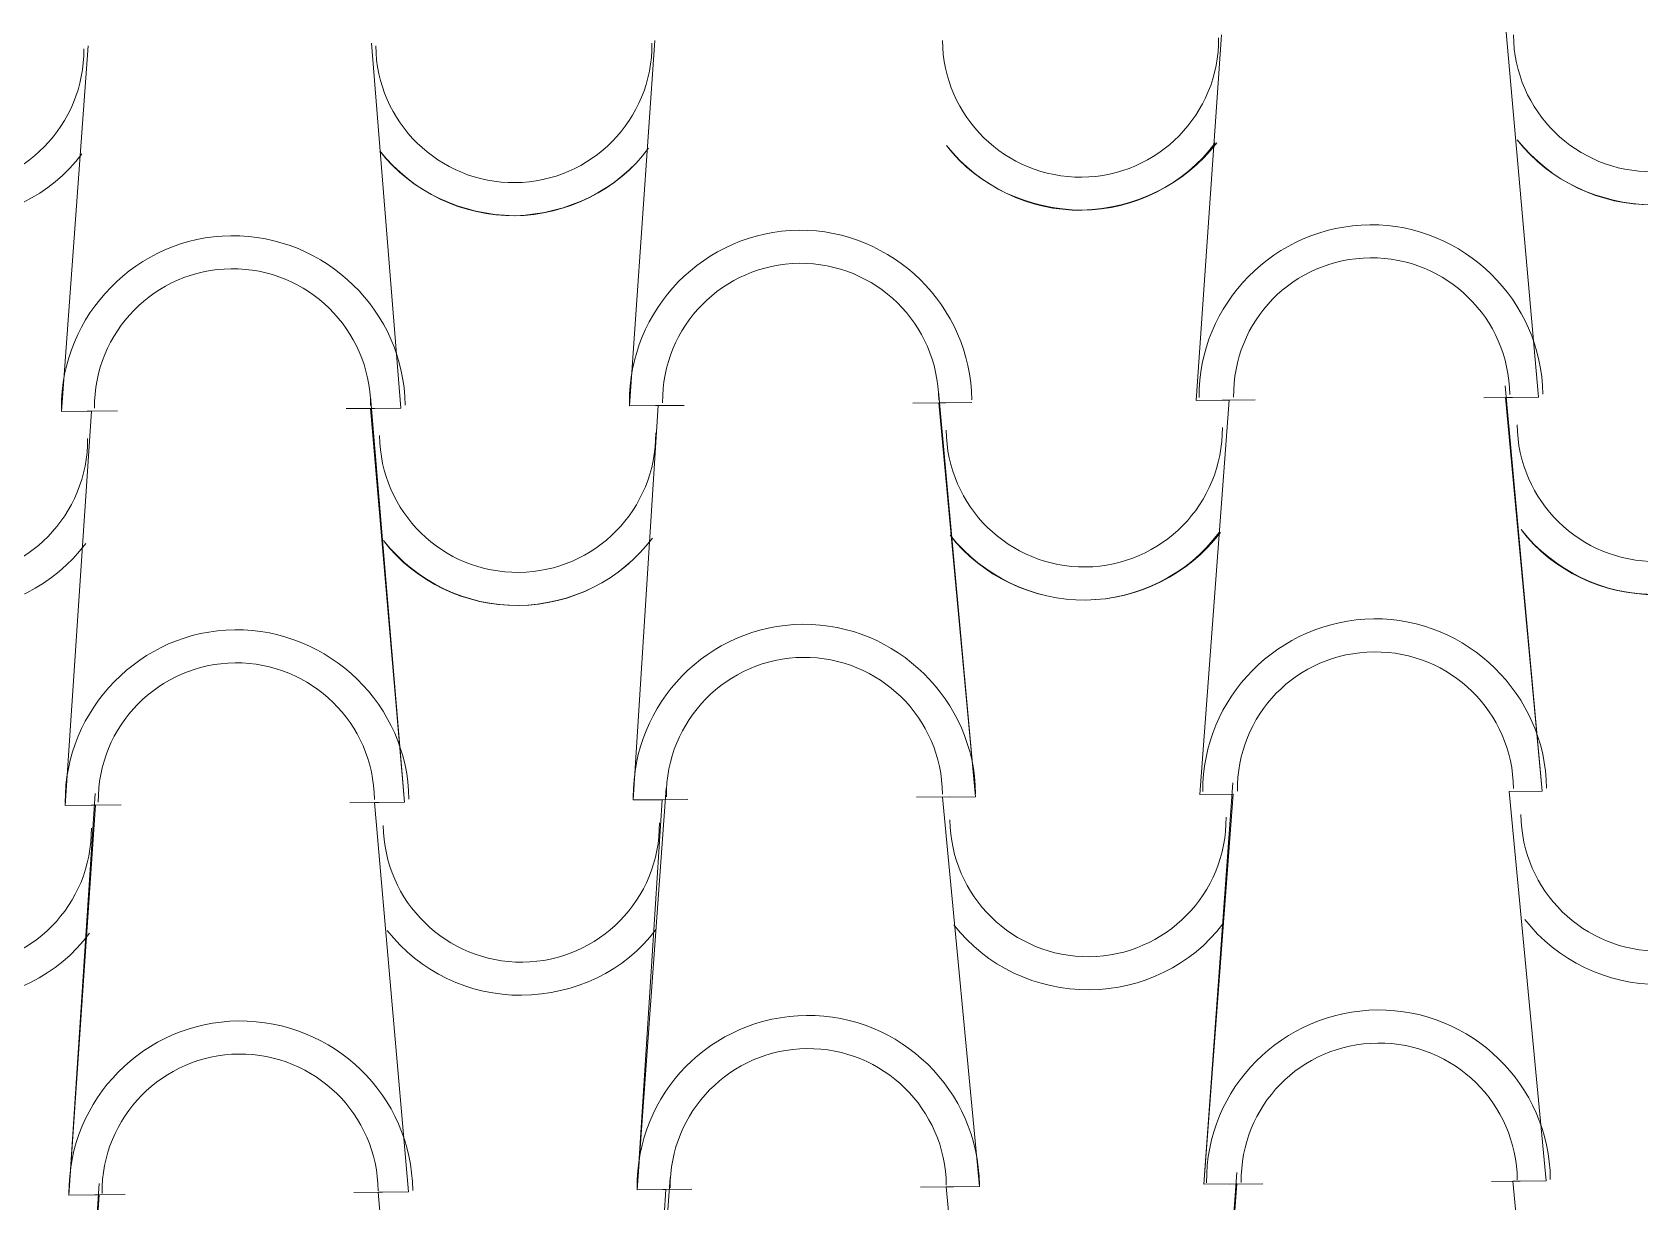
# Model space of a CAD drawing. Header units: millimetres. Extents: x 36985 to 49607, y -23856 to -17842.
# Drawn here: x 46199 to 47109, y -19201 to -18539 of the extents above; entities that cross this region are included whole.
import ezdxf

# ---------------------------------------------------------------- set-up
doc = ezdxf.new("R2010")
doc.units = ezdxf.units.MM
doc.layers.add('A-COB-___-___-EXI', color=250, linetype='Continuous', lineweight=25)

msp = doc.modelspace()

# ---------------------------------------------------------------- linework, layer by layer
at = {"layer": 'A-COB-___-___-EXI', "color": 18, "lineweight": 9}
for p, q in [((47037.31, -18745.45), (47021.02, -18745.61)), ((47033.23, -18745.49), (47051.97, -18745.31)), ((46230.18, -18753.21), (46247.28, -18753.05)), ((46393.07, -18751.65), (46376.78, -18751.8)), ((46872.79, -18747.03), (46891.52, -18746.85)), ((46877.05, -19190.91), (46895.79, -19190.73)), ((47041.57, -19189.33), (47025.28, -19189.49)), ((46397.34, -19195.52), (46381.05, -19195.68))]:
    msp.add_line(p, q, dxfattribs=at)
at = {"layer": 'A-COB-___-___-EXI', "color": 18, "lineweight": 9, "flags": 128}
for points in [[(46390.63, -18751.67), (46407.73, -18751.51), (46390.63, -18751.67), (46407.73, -18751.51), (46391.08, -18544.77), (46407.73, -18751.51), (46390.63, -18751.67), (46407.73, -18751.51), (46391.08, -18544.77), (46407.73, -18751.51), (46390.63, -18751.67), (46407.73, -18751.51), (46390.63, -18751.67), (46409.88, -18974.67), (46392.77, -18974.83), (46409.88, -18974.67), (46390.57, -18745.15), (46409.88, -18974.67), (46392.77, -18974.83), (46409.88, -18974.67), (46390.57, -18745.15)], [(46553.52, -18750.1), (46539.38, -18973.42), (46553.52, -18750.1), (46537.23, -18750.26), (46551.53, -18543.23), (46537.23, -18750.26), (46553.52, -18750.1), (46537.23, -18750.26), (46551.53, -18543.23), (46537.23, -18750.26), (46553.52, -18750.1), (46539.38, -18973.42), (46553.52, -18750.1), (46537.23, -18750.26), (46553.52, -18750.1), (46537.23, -18750.26), (46553.52, -18750.1), (46537.23, -18750.26)], [(46551.53, -18543.23), (46537.23, -18750.26), (46553.52, -18750.1), (46539.38, -18973.42), (46555.67, -18973.26), (46539.38, -18973.42), (46555.67, -18973.26), (46539.38, -18973.42), (46555.67, -18973.26), (46539.38, -18973.42), (46555.67, -18973.26), (46541.5, -19194.14), (46557.79, -19193.98), (46541.5, -19194.14), (46557.79, -19193.98), (46541.5, -19194.14), (46555.67, -18973.26), (46539.38, -18973.42), (46555.67, -18973.26), (46539.38, -18973.42), (46555.67, -18973.26), (46539.38, -18973.42), (46555.67, -18973.26)], [(46858.13, -18747.17), (46876.86, -18746.99), (46858.13, -18747.17), (46876.86, -18746.99), (46860.27, -18970.34), (46876.86, -18746.99), (46858.13, -18747.17), (46872.43, -18540.15), (46858.13, -18747.17), (46876.86, -18746.99), (46858.13, -18747.17), (46872.43, -18540.15)], [(47054.11, -18968.47), (47035.38, -18968.65), (47056.23, -19189.19), (47037.5, -19189.37), (47056.23, -19189.19), (47035.38, -18968.65), (47054.11, -18968.47), (47035.38, -18968.65), (47054.11, -18968.47), (47035.38, -18968.65), (47054.11, -18968.47), (47035.38, -18968.65), (47054.11, -18968.47), (47033.17, -18738.98), (47054.11, -18968.47), (47035.38, -18968.65), (47054.11, -18968.47), (47033.23, -18745.49), (47051.97, -18745.31), (47033.69, -18538.6), (47051.97, -18745.31), (47033.23, -18745.49), (47051.97, -18745.31), (47033.23, -18745.49), (47051.97, -18745.31), (47033.69, -18538.6)], [(46712.28, -18742.06), (46733.22, -18971.56), (46714.48, -18971.74), (46733.22, -18971.56), (46712.34, -18748.58), (46731.07, -18748.4)], [(46737.46, -19412.99), (46716.61, -19192.45), (46735.34, -19192.27), (46716.61, -19192.45), (46735.34, -19192.27), (46714.48, -18971.74), (46733.22, -18971.56), (46714.48, -18971.74), (46733.22, -18971.56), (46714.48, -18971.74), (46733.22, -18971.56), (46714.48, -18971.74), (46733.22, -18971.56), (46712.28, -18742.06), (46733.22, -18971.56), (46714.48, -18971.74), (46733.22, -18971.56), (46712.34, -18748.58), (46731.07, -18748.4), (46712.34, -18748.58), (46731.07, -18748.4), (46712.34, -18748.58), (46731.07, -18748.4), (46712.34, -18748.58), (46731.07, -18748.4), (46712.34, -18748.58), (46731.07, -18748.4)], [(46876.86, -18746.99), (46860.27, -18970.34), (46879, -18970.16), (46860.27, -18970.34), (46879, -18970.16), (46860.27, -18970.34)], [(46878.94, -18963.64), (46862.39, -19191.05), (46881.13, -19190.87), (46862.39, -19191.05), (46881.13, -19190.87), (46862.39, -19191.05), (46879, -18970.16), (46860.27, -18970.34), (46879, -18970.16), (46860.27, -18970.34), (46879, -18970.16), (46860.27, -18970.34), (46879, -18970.16)], [(46866.66, -19634.93), (46885.39, -19634.75), (46866.66, -19634.93), (46883.25, -19411.59), (46864.52, -19411.77), (46881.13, -19190.87), (46862.39, -19191.05), (46878.94, -18963.64), (46862.39, -19191.05), (46881.13, -19190.87), (46862.39, -19191.05), (46881.13, -19190.87)], [(46221.91, -19417.95), (46239.01, -19417.78), (46224.06, -19641.11), (46239.01, -19417.78), (46221.91, -19417.95), (46236.89, -19197.07), (46219.79, -19197.23), (46236.89, -19197.07), (46219.79, -19197.23), (46234.71, -18969.83), (46219.79, -19197.23), (46236.89, -19197.07), (46219.79, -19197.23), (46234.77, -18976.35), (46217.67, -18976.51), (46234.77, -18976.35), (46217.67, -18976.51), (46234.77, -18976.35), (46217.67, -18976.51)], [(46558.05, -18966.73), (46541.5, -19194.14), (46557.79, -19193.98), (46543.62, -19414.86), (46559.91, -19414.7), (46545.77, -19638.02), (46562.06, -19637.86), (46545.77, -19638.02)], [(46541.5, -19194.14), (46557.79, -19193.98), (46541.5, -19194.14), (46557.79, -19193.98), (46541.5, -19194.14), (46558.05, -18966.73), (46541.5, -19194.14), (46557.79, -19193.98), (46543.62, -19414.86), (46559.91, -19414.7), (46543.62, -19414.86), (46559.91, -19414.7), (46543.62, -19414.86), (46559.91, -19414.7), (46545.77, -19638.02), (46559.91, -19414.7), (46543.62, -19414.86), (46560.17, -19187.44), (46543.62, -19414.86), (46559.91, -19414.7), (46543.62, -19414.86), (46559.91, -19414.7), (46543.62, -19414.86), (46560.17, -19187.44)], [(46554.04, -18973.28), (46570.33, -18973.12), (46554.04, -18973.28), (46570.33, -18973.12)], [(47058.36, -19409.91), (47037.5, -19189.37), (47056.23, -19189.19), (47035.38, -18968.65), (47054.11, -18968.47)], [(47058.36, -19409.91), (47037.5, -19189.37), (47056.23, -19189.19), (47035.38, -18968.65)], [(46241.16, -19640.95), (46224.06, -19641.11), (46241.16, -19640.95), (46224.06, -19641.11), (46239.01, -19417.78), (46221.91, -19417.95), (46239.01, -19417.78), (46221.91, -19417.95), (46236.89, -19197.07), (46219.79, -19197.23), (46236.89, -19197.07), (46221.91, -19417.95), (46239.01, -19417.78), (46224.06, -19641.11), (46239.01, -19417.78), (46221.91, -19417.95), (46239.01, -19417.78), (46221.91, -19417.95), (46236.89, -19197.07), (46219.79, -19197.23), (46234.77, -18976.35), (46217.67, -18976.51), (46234.77, -18976.35)], [(46232.33, -18976.37), (46249.43, -18976.21), (46232.33, -18976.37), (46249.43, -18976.21)], [(46392.77, -18974.83), (46409.88, -18974.67), (46392.77, -18974.83), (46412, -19195.38), (46394.9, -19195.55), (46414.12, -19416.1), (46397.02, -19416.27), (46414.12, -19416.1), (46397.02, -19416.27), (46414.12, -19416.1), (46394.9, -19195.55), (46412, -19195.38), (46394.9, -19195.55)], [(46881.06, -19184.36), (46864.52, -19411.77), (46883.25, -19411.59), (46864.52, -19411.77), (46883.25, -19411.59), (46864.52, -19411.77), (46883.25, -19411.59), (46866.66, -19634.93), (46883.25, -19411.59), (46864.52, -19411.77), (46881.06, -19184.36), (46864.52, -19411.77), (46883.25, -19411.59), (46864.52, -19411.77), (46883.25, -19411.59)], [(47058.36, -19409.91), (47037.5, -19189.37), (47056.23, -19189.19), (47037.5, -19189.37), (47056.23, -19189.19), (47037.5, -19189.37), (47058.36, -19409.91)], [(46396.98, -19412.19), (46416.27, -19639.26), (46399.16, -19639.43), (46416.27, -19639.26), (46397.02, -19416.27), (46414.12, -19416.1), (46397.02, -19416.27), (46414.12, -19416.1), (46394.9, -19195.55), (46412, -19195.38)], [(46716.61, -19192.45), (46737.46, -19412.99), (46718.73, -19413.17), (46737.46, -19412.99), (46716.61, -19192.45), (46735.34, -19192.27), (46716.61, -19192.45), (46735.34, -19192.27)]]:
    msp.add_lwpolyline(points, dxfattribs=at)
for points in [[(46230.63, -18546.32), (46215.52, -18753.35), (46232.62, -18753.19), (46217.67, -18976.51), (46234.77, -18976.35), (46217.67, -18976.51), (46234.77, -18976.35), (46217.67, -18976.51), (46234.77, -18976.35), (46217.67, -18976.51), (46232.62, -18753.19), (46215.52, -18753.35), (46232.62, -18753.19), (46215.52, -18753.35), (46232.62, -18753.19), (46217.67, -18976.51), (46232.62, -18753.19), (46215.52, -18753.35), (46230.63, -18546.32), (46215.52, -18753.35), (46232.62, -18753.19), (46215.52, -18753.35)], [(46568.18, -18749.96), (46551.89, -18750.12)], [(46697.68, -18748.72), (46716.41, -18748.54)], [(46699.82, -18971.88), (46718.56, -18971.7), (46699.82, -18971.88), (46718.56, -18971.7)], [(46733.22, -18971.56), (46714.48, -18971.74), (46735.34, -19192.27), (46716.61, -19192.45), (46737.46, -19412.99), (46718.73, -19413.17), (46737.46, -19412.99), (46718.73, -19413.17), (46737.46, -19412.99), (46718.73, -19413.17), (46737.46, -19412.99), (46716.61, -19192.45), (46735.34, -19192.27), (46714.48, -18971.74), (46733.22, -18971.56), (46714.48, -18971.74), (46735.34, -19192.27), (46716.61, -19192.45), (46735.34, -19192.27), (46714.48, -18971.74)], [(46217.67, -18976.51), (46234.77, -18976.35), (46219.79, -19197.23), (46236.89, -19197.07), (46219.79, -19197.23), (46236.89, -19197.07), (46219.79, -19197.23), (46234.77, -18976.35)], [(46378.93, -18974.96), (46395.22, -18974.81)], [(46409.88, -18974.67), (46392.77, -18974.83), (46412, -19195.38), (46394.9, -19195.55), (46412, -19195.38), (46392.77, -18974.83), (46409.88, -18974.67), (46392.77, -18974.83)], [(46236.83, -19190.55), (46221.91, -19417.95), (46239.01, -19417.78), (46221.91, -19417.95), (46239.01, -19417.78), (46221.91, -19417.95), (46239.01, -19417.78), (46221.91, -19417.95)], [(46251.55, -19196.93), (46234.45, -19197.09)], [(46572.45, -19193.84), (46556.16, -19194)], [(46701.95, -19192.6), (46720.68, -19192.42)]]:
    msp.add_lwpolyline(points, close=True, dxfattribs=at)
at = {"layer": 'A-COB-___-___-EXI', "color": 18, "lineweight": 9}
for points in [[(46472.48, -18623.82), (46472.48, -18623.82), (46515.65, -18623.4), (46550.33, -18588.04), (46549.92, -18544.88)], [(46472.48, -18623.82), (46472.48, -18623.82), (46515.65, -18623.4), (46550.33, -18588.04), (46549.92, -18544.88)], [(46472.48, -18623.82), (46472.48, -18623.82), (46515.65, -18623.4), (46550.33, -18588.04), (46549.92, -18544.88)], [(46793.38, -18620.73), (46793.38, -18620.73), (46836.54, -18620.32), (46871.23, -18584.96), (46870.81, -18541.79)], [(46793.38, -18620.73), (46793.38, -18620.73), (46836.54, -18620.32), (46871.23, -18584.96), (46870.81, -18541.79)], [(46793.38, -18620.73), (46793.38, -18620.73), (46836.54, -18620.32), (46871.23, -18584.96), (46870.81, -18541.79)], [(46150.77, -18626.91), (46150.77, -18626.91), (46193.94, -18626.49), (46228.62, -18591.14), (46228.21, -18547.97)], [(46150.77, -18626.91), (46150.77, -18626.91), (46193.94, -18626.49), (46228.62, -18591.14), (46228.21, -18547.97)], [(46151.77, -18645.63), (46151.77, -18645.63), (46181.08, -18644.54), (46209.46, -18631.23), (46227.15, -18607.44)], [(46151.77, -18645.63), (46151.77, -18645.63), (46181.08, -18644.54), (46209.46, -18631.23), (46227.15, -18607.44)], [(46471.85, -18642.56), (46471.85, -18642.56), (46501.98, -18642.27), (46530.35, -18628.15), (46548.05, -18604.36)], [(46472.66, -18642.55), (46472.66, -18642.55), (46501.97, -18641.45), (46530.35, -18628.15), (46548.05, -18604.36)], [(46472.66, -18642.55), (46472.66, -18642.55), (46501.97, -18641.45), (46530.35, -18628.15), (46548.05, -18604.36)], [(46793.56, -18639.46), (46793.56, -18639.46), (46823.68, -18638.36), (46851.25, -18625.06), (46869.76, -18601.26)], [(46793.56, -18639.46), (46793.56, -18639.46), (46822.88, -18639.18), (46851.25, -18625.06), (46868.94, -18601.27)], [(46793.56, -18639.46), (46793.56, -18639.46), (46822.88, -18639.18), (46851.25, -18625.06), (46868.94, -18601.27)], [(46311.49, -18653.87), (46311.49, -18653.87), (46258.55, -18654.38), (46215, -18698.78), (46215.5, -18751.72)], [(46311.49, -18653.87), (46311.49, -18653.87), (46258.55, -18654.38), (46215, -18698.78), (46215.5, -18751.72)], [(46311.49, -18653.87), (46311.49, -18653.87), (46258.55, -18654.38), (46215, -18698.78), (46215.5, -18751.72)], [(46311.49, -18653.87), (46311.49, -18653.87), (46258.55, -18654.38), (46215, -18698.78), (46215.5, -18751.72)], [(46311.49, -18653.87), (46311.49, -18653.87), (46258.55, -18654.38), (46215, -18698.78), (46215.5, -18751.72)], [(46311.49, -18653.87), (46311.49, -18653.87), (46258.55, -18654.38), (46215, -18698.78), (46215.5, -18751.72)], [(46311.49, -18653.87), (46311.49, -18653.87), (46258.55, -18654.38), (46215, -18698.78), (46215.5, -18751.72)], [(46311.49, -18653.87), (46311.49, -18653.87), (46258.55, -18654.38), (46215, -18698.78), (46215.5, -18751.72)], [(46633.2, -18650.78), (46633.2, -18650.78), (46579.45, -18651.3), (46536.71, -18695.69), (46537.21, -18748.63)], [(46633.2, -18650.78), (46633.2, -18650.78), (46579.45, -18651.3), (46536.71, -18695.69), (46537.21, -18748.63)], [(46633.2, -18650.78), (46633.2, -18650.78), (46579.45, -18651.3), (46536.71, -18695.69), (46537.21, -18748.63)], [(46633.2, -18650.78), (46633.2, -18650.78), (46579.45, -18651.3), (46536.71, -18695.69), (46537.21, -18748.63)], [(46633.2, -18650.78), (46633.2, -18650.78), (46579.45, -18651.3), (46536.71, -18695.69), (46537.21, -18748.63)], [(46633.2, -18650.78), (46633.2, -18650.78), (46579.45, -18651.3), (46536.71, -18695.69), (46537.21, -18748.63)], [(46633.2, -18650.78), (46633.2, -18650.78), (46579.45, -18651.3), (46536.71, -18695.69), (46537.21, -18748.63)], [(46633.2, -18650.78), (46633.2, -18650.78), (46579.45, -18651.3), (46536.71, -18695.69), (46537.21, -18748.63)], [(46633.2, -18650.78), (46633.2, -18650.78), (46579.45, -18651.3), (46536.71, -18695.69), (46537.21, -18748.63)], [(46633.2, -18650.78), (46633.2, -18650.78), (46579.45, -18651.3), (46536.71, -18695.69), (46537.21, -18748.63)], [(46956.54, -18647.67), (46956.54, -18647.67), (46902.79, -18648.19), (46859.23, -18692.59), (46859.74, -18745.53)], [(46956.54, -18647.67), (46956.54, -18647.67), (46902.79, -18648.19), (46859.23, -18692.59), (46859.74, -18745.53)], [(46956.54, -18647.67), (46956.54, -18647.67), (46902.79, -18648.19), (46859.23, -18692.59), (46859.74, -18745.53)], [(46956.54, -18647.67), (46956.54, -18647.67), (46902.79, -18648.19), (46859.23, -18692.59), (46859.74, -18745.53)], [(46956.54, -18647.67), (46956.54, -18647.67), (46902.79, -18648.19), (46859.23, -18692.59), (46859.74, -18745.53)], [(46956.54, -18647.67), (46956.54, -18647.67), (46902.79, -18648.19), (46859.23, -18692.59), (46859.74, -18745.53)], [(46311.67, -18672.6), (46311.67, -18672.6), (46268.51, -18673.02), (46233.82, -18708.38), (46234.24, -18751.54)], [(46311.67, -18672.6), (46311.67, -18672.6), (46268.51, -18673.02), (46233.82, -18708.38), (46234.24, -18751.54)], [(46311.67, -18672.6), (46311.67, -18672.6), (46268.51, -18673.02), (46233.82, -18708.38), (46234.24, -18751.54)], [(46311.67, -18672.6), (46311.67, -18672.6), (46268.51, -18673.02), (46233.82, -18708.38), (46234.24, -18751.54)], [(46311.67, -18672.6), (46311.67, -18672.6), (46268.51, -18673.02), (46233.82, -18708.38), (46234.24, -18751.54)], [(46311.67, -18672.6), (46311.67, -18672.6), (46268.51, -18673.02), (46233.82, -18708.38), (46234.24, -18751.54)], [(46311.67, -18672.6), (46311.67, -18672.6), (46268.51, -18673.02), (46233.82, -18708.38), (46234.24, -18751.54)], [(46311.67, -18672.6), (46311.67, -18672.6), (46268.51, -18673.02), (46233.82, -18708.38), (46234.24, -18751.54)], [(46633.38, -18669.51), (46633.38, -18669.51), (46590.22, -18669.93), (46555.53, -18705.28), (46555.95, -18748.45)], [(46633.38, -18669.51), (46633.38, -18669.51), (46590.22, -18669.93), (46555.53, -18705.28), (46555.95, -18748.45)], [(46633.38, -18669.51), (46633.38, -18669.51), (46590.22, -18669.93), (46555.53, -18705.28), (46555.95, -18748.45)], [(46633.38, -18669.51), (46633.38, -18669.51), (46590.22, -18669.93), (46555.53, -18705.28), (46555.95, -18748.45)], [(46633.38, -18669.51), (46633.38, -18669.51), (46590.22, -18669.93), (46555.53, -18705.28), (46555.95, -18748.45)], [(46633.38, -18669.51), (46633.38, -18669.51), (46590.22, -18669.93), (46555.53, -18705.28), (46555.95, -18748.45)], [(46633.38, -18669.51), (46633.38, -18669.51), (46590.22, -18669.93), (46555.53, -18705.28), (46555.95, -18748.45)], [(46633.38, -18669.51), (46633.38, -18669.51), (46590.22, -18669.93), (46555.53, -18705.28), (46555.95, -18748.45)], [(46633.38, -18669.51), (46633.38, -18669.51), (46590.22, -18669.93), (46555.53, -18705.28), (46555.95, -18748.45)], [(46633.38, -18669.51), (46633.38, -18669.51), (46590.22, -18669.93), (46555.53, -18705.28), (46555.95, -18748.45)], [(46956.72, -18666.4), (46956.72, -18666.4), (46912.74, -18666.83), (46878.87, -18702.18), (46879.29, -18745.34)], [(46956.72, -18666.4), (46956.72, -18666.4), (46912.74, -18666.83), (46878.87, -18702.18), (46879.29, -18745.34)], [(46956.72, -18666.4), (46956.72, -18666.4), (46912.74, -18666.83), (46878.87, -18702.18), (46879.29, -18745.34)], [(46956.72, -18666.4), (46956.72, -18666.4), (46912.74, -18666.83), (46878.87, -18702.18), (46879.29, -18745.34)], [(46956.72, -18666.4), (46956.72, -18666.4), (46912.74, -18666.83), (46878.87, -18702.18), (46879.29, -18745.34)], [(46956.72, -18666.4), (46956.72, -18666.4), (46912.74, -18666.83), (46878.87, -18702.18), (46879.29, -18745.34)], [(46795.5, -18841.45), (46795.5, -18841.45), (46838.66, -18841.03), (46873.35, -18805.67), (46872.93, -18762.51)], [(46152.89, -18847.63), (46152.89, -18847.63), (46196.06, -18847.21), (46230.74, -18811.85), (46230.33, -18768.69)], [(46474.6, -18844.53), (46474.6, -18844.53), (46517.77, -18844.12), (46552.45, -18808.76), (46552.04, -18765.59)], [(46474.6, -18844.53), (46474.6, -18844.53), (46517.77, -18844.12), (46552.45, -18808.76), (46552.04, -18765.59)], [(46473.97, -18863.27), (46473.97, -18863.27), (46504.1, -18862.98), (46532.48, -18848.86), (46550.17, -18825.07)], [(46474.78, -18863.27), (46474.78, -18863.27), (46504.1, -18862.98), (46532.48, -18848.86), (46550.17, -18825.07)], [(46474.78, -18863.27), (46474.78, -18863.27), (46504.1, -18862.98), (46532.48, -18848.86), (46550.17, -18825.07)], [(46795.68, -18860.18), (46795.68, -18860.18), (46825.81, -18859.89), (46853.37, -18845.78), (46871.88, -18821.98)], [(46795.68, -18860.18), (46795.68, -18860.18), (46825, -18859.9), (46853.37, -18845.78), (46871.06, -18821.99)], [(46795.68, -18860.18), (46795.68, -18860.18), (46825, -18859.9), (46853.37, -18845.78), (46871.06, -18821.99)], [(46153.89, -18866.35), (46153.89, -18866.35), (46183.21, -18866.07), (46211.58, -18851.95), (46229.27, -18828.16)], [(46153.89, -18866.35), (46153.89, -18866.35), (46183.21, -18866.07), (46211.58, -18851.95), (46229.27, -18828.16)], [(46958.69, -18870.83), (46958.69, -18870.83), (46904.93, -18871.35), (46861.38, -18915.75), (46861.88, -18968.69)], [(46958.69, -18870.83), (46958.69, -18870.83), (46904.93, -18871.35), (46861.38, -18915.75), (46861.88, -18968.69)], [(46958.69, -18870.83), (46958.69, -18870.83), (46904.93, -18871.35), (46861.38, -18915.75), (46861.88, -18968.69)], [(46958.69, -18870.83), (46958.69, -18870.83), (46904.93, -18871.35), (46861.38, -18915.75), (46861.88, -18968.69)], [(46958.69, -18870.83), (46958.69, -18870.83), (46904.93, -18871.35), (46861.38, -18915.75), (46861.88, -18968.69)], [(46958.69, -18870.83), (46958.69, -18870.83), (46904.93, -18871.35), (46861.38, -18915.75), (46861.88, -18968.69)], [(46958.69, -18870.83), (46958.69, -18870.83), (46904.93, -18871.35), (46861.38, -18915.75), (46861.88, -18968.69)], [(46958.69, -18870.83), (46958.69, -18870.83), (46904.93, -18871.35), (46861.38, -18915.75), (46861.88, -18968.69)], [(46958.69, -18870.83), (46958.69, -18870.83), (46904.93, -18871.35), (46861.38, -18915.75), (46861.88, -18968.69)], [(46958.69, -18870.83), (46958.69, -18870.83), (46904.93, -18871.35), (46861.38, -18915.75), (46861.88, -18968.69)], [(46958.69, -18870.83), (46958.69, -18870.83), (46904.93, -18871.35), (46861.38, -18915.75), (46861.88, -18968.69)], [(46313.64, -18877.03), (46313.64, -18877.03), (46260.7, -18877.54), (46217.14, -18921.95), (46217.65, -18974.89)], [(46313.64, -18877.03), (46313.64, -18877.03), (46260.7, -18877.54), (46217.14, -18921.95), (46217.65, -18974.89)], [(46313.64, -18877.03), (46313.64, -18877.03), (46260.7, -18877.54), (46217.14, -18921.95), (46217.65, -18974.89)], [(46313.64, -18877.03), (46313.64, -18877.03), (46260.7, -18877.54), (46217.14, -18921.95), (46217.65, -18974.89)], [(46313.64, -18877.03), (46313.64, -18877.03), (46260.7, -18877.54), (46217.14, -18921.95), (46217.65, -18974.89)], [(46313.64, -18877.03), (46313.64, -18877.03), (46260.7, -18877.54), (46217.14, -18921.95), (46217.65, -18974.89)], [(46313.64, -18877.03), (46313.64, -18877.03), (46260.7, -18877.54), (46217.14, -18921.95), (46217.65, -18974.89)], [(46313.64, -18877.03), (46313.64, -18877.03), (46260.7, -18877.54), (46217.14, -18921.95), (46217.65, -18974.89)], [(46313.64, -18877.03), (46313.64, -18877.03), (46260.7, -18877.54), (46217.14, -18921.95), (46217.65, -18974.89)], [(46313.64, -18877.03), (46313.64, -18877.03), (46260.7, -18877.54), (46217.14, -18921.95), (46217.65, -18974.89)], [(46635.35, -18873.94), (46635.35, -18873.94), (46581.59, -18874.46), (46538.85, -18918.85), (46539.36, -18971.79)], [(46635.35, -18873.94), (46635.35, -18873.94), (46581.59, -18874.46), (46538.85, -18918.85), (46539.36, -18971.79)], [(46635.35, -18873.94), (46635.35, -18873.94), (46581.59, -18874.46), (46538.85, -18918.85), (46539.36, -18971.79)], [(46635.35, -18873.94), (46635.35, -18873.94), (46581.59, -18874.46), (46538.85, -18918.85), (46539.36, -18971.79)], [(46635.35, -18873.94), (46635.35, -18873.94), (46581.59, -18874.46), (46538.85, -18918.85), (46539.36, -18971.79)], [(46635.35, -18873.94), (46635.35, -18873.94), (46581.59, -18874.46), (46538.85, -18918.85), (46539.36, -18971.79)], [(46635.35, -18873.94), (46635.35, -18873.94), (46581.59, -18874.46), (46538.85, -18918.85), (46539.36, -18971.79)], [(46635.35, -18873.94), (46635.35, -18873.94), (46581.59, -18874.46), (46538.85, -18918.85), (46539.36, -18971.79)], [(46635.35, -18873.94), (46635.35, -18873.94), (46581.59, -18874.46), (46538.85, -18918.85), (46539.36, -18971.79)], [(46635.35, -18873.94), (46635.35, -18873.94), (46581.59, -18874.46), (46538.85, -18918.85), (46539.36, -18971.79)], [(46635.35, -18873.94), (46635.35, -18873.94), (46581.59, -18874.46), (46538.85, -18918.85), (46539.36, -18971.79)], [(46635.35, -18873.94), (46635.35, -18873.94), (46581.59, -18874.46), (46538.85, -18918.85), (46539.36, -18971.79)], [(46635.35, -18873.94), (46635.35, -18873.94), (46581.59, -18874.46), (46538.85, -18918.85), (46539.36, -18971.79)], [(46635.35, -18873.94), (46635.35, -18873.94), (46581.59, -18874.46), (46538.85, -18918.85), (46539.36, -18971.79)], [(46635.35, -18873.94), (46635.35, -18873.94), (46581.59, -18874.46), (46538.85, -18918.85), (46539.36, -18971.79)], [(46958.87, -18889.56), (46958.87, -18889.56), (46914.89, -18889.99), (46881.02, -18925.34), (46881.43, -18968.5)], [(46958.87, -18889.56), (46958.87, -18889.56), (46914.89, -18889.99), (46881.02, -18925.34), (46881.43, -18968.5)], [(46958.87, -18889.56), (46958.87, -18889.56), (46914.89, -18889.99), (46881.02, -18925.34), (46881.43, -18968.5)], [(46958.87, -18889.56), (46958.87, -18889.56), (46914.89, -18889.99), (46881.02, -18925.34), (46881.43, -18968.5)], [(46958.87, -18889.56), (46958.87, -18889.56), (46914.89, -18889.99), (46881.02, -18925.34), (46881.43, -18968.5)], [(46958.87, -18889.56), (46958.87, -18889.56), (46914.89, -18889.99), (46881.02, -18925.34), (46881.43, -18968.5)], [(46958.87, -18889.56), (46958.87, -18889.56), (46914.89, -18889.99), (46881.02, -18925.34), (46881.43, -18968.5)], [(46958.87, -18889.56), (46958.87, -18889.56), (46914.89, -18889.99), (46881.02, -18925.34), (46881.43, -18968.5)], [(46958.87, -18889.56), (46958.87, -18889.56), (46914.89, -18889.99), (46881.02, -18925.34), (46881.43, -18968.5)], [(46958.87, -18889.56), (46958.87, -18889.56), (46914.89, -18889.99), (46881.02, -18925.34), (46881.43, -18968.5)], [(46958.87, -18889.56), (46958.87, -18889.56), (46914.89, -18889.99), (46881.02, -18925.34), (46881.43, -18968.5)], [(46313.82, -18895.77), (46313.82, -18895.77), (46270.65, -18896.18), (46235.97, -18931.54), (46236.38, -18974.71)], [(46313.82, -18895.77), (46313.82, -18895.77), (46270.65, -18896.18), (46235.97, -18931.54), (46236.38, -18974.71)], [(46313.82, -18895.77), (46313.82, -18895.77), (46270.65, -18896.18), (46235.97, -18931.54), (46236.38, -18974.71)], [(46313.82, -18895.77), (46313.82, -18895.77), (46270.65, -18896.18), (46235.97, -18931.54), (46236.38, -18974.71)], [(46313.82, -18895.77), (46313.82, -18895.77), (46270.65, -18896.18), (46235.97, -18931.54), (46236.38, -18974.71)], [(46313.82, -18895.77), (46313.82, -18895.77), (46270.65, -18896.18), (46235.97, -18931.54), (46236.38, -18974.71)], [(46313.82, -18895.77), (46313.82, -18895.77), (46270.65, -18896.18), (46235.97, -18931.54), (46236.38, -18974.71)], [(46313.82, -18895.77), (46313.82, -18895.77), (46270.65, -18896.18), (46235.97, -18931.54), (46236.38, -18974.71)], [(46313.82, -18895.77), (46313.82, -18895.77), (46270.65, -18896.18), (46235.97, -18931.54), (46236.38, -18974.71)], [(46313.82, -18895.77), (46313.82, -18895.77), (46270.65, -18896.18), (46235.97, -18931.54), (46236.38, -18974.71)], [(46635.53, -18892.67), (46635.53, -18892.67), (46592.36, -18893.09), (46557.68, -18928.45), (46558.09, -18971.61)], [(46635.53, -18892.67), (46635.53, -18892.67), (46592.36, -18893.09), (46557.68, -18928.45), (46558.09, -18971.61)], [(46635.53, -18892.67), (46635.53, -18892.67), (46592.36, -18893.09), (46557.68, -18928.45), (46558.09, -18971.61)], [(46635.53, -18892.67), (46635.53, -18892.67), (46592.36, -18893.09), (46557.68, -18928.45), (46558.09, -18971.61)], [(46635.53, -18892.67), (46635.53, -18892.67), (46592.36, -18893.09), (46557.68, -18928.45), (46558.09, -18971.61)], [(46635.53, -18892.67), (46635.53, -18892.67), (46592.36, -18893.09), (46557.68, -18928.45), (46558.09, -18971.61)], [(46635.53, -18892.67), (46635.53, -18892.67), (46592.36, -18893.09), (46557.68, -18928.45), (46558.09, -18971.61)], [(46635.53, -18892.67), (46635.53, -18892.67), (46592.36, -18893.09), (46557.68, -18928.45), (46558.09, -18971.61)], [(46635.53, -18892.67), (46635.53, -18892.67), (46592.36, -18893.09), (46557.68, -18928.45), (46558.09, -18971.61)], [(46635.53, -18892.67), (46635.53, -18892.67), (46592.36, -18893.09), (46557.68, -18928.45), (46558.09, -18971.61)], [(46635.53, -18892.67), (46635.53, -18892.67), (46592.36, -18893.09), (46557.68, -18928.45), (46558.09, -18971.61)], [(46635.53, -18892.67), (46635.53, -18892.67), (46592.36, -18893.09), (46557.68, -18928.45), (46558.09, -18971.61)], [(46635.53, -18892.67), (46635.53, -18892.67), (46592.36, -18893.09), (46557.68, -18928.45), (46558.09, -18971.61)], [(46635.53, -18892.67), (46635.53, -18892.67), (46592.36, -18893.09), (46557.68, -18928.45), (46558.09, -18971.61)], [(46635.53, -18892.67), (46635.53, -18892.67), (46592.36, -18893.09), (46557.68, -18928.45), (46558.09, -18971.61)], [(46155.02, -19068.34), (46155.02, -19068.34), (46198.18, -19067.93), (46232.87, -19032.57), (46232.45, -18989.4)], [(46476.73, -19065.25), (46476.73, -19065.25), (46519.89, -19064.84), (46554.58, -19029.48), (46554.16, -18986.31)], [(46797.62, -19062.17), (46797.62, -19062.17), (46840.79, -19061.75), (46875.47, -19026.39), (46875.06, -18983.23)], [(46797.62, -19062.17), (46797.62, -19062.17), (46840.79, -19061.75), (46875.47, -19026.39), (46875.06, -18983.23)], [(46797.8, -19080.9), (46797.8, -19080.9), (46827.12, -19080.62), (46855.5, -19067.31), (46873.19, -19043.52)], [(46797.8, -19080.9), (46797.8, -19080.9), (46827.12, -19080.62), (46855.5, -19067.31), (46873.19, -19043.52)], [(46156.01, -19087.07), (46156.01, -19087.07), (46185.33, -19086.79), (46213.7, -19072.67), (46231.39, -19048.88)], [(46476.09, -19083.99), (46476.09, -19083.99), (46506.23, -19083.7), (46534.61, -19070.4), (46552.3, -19046.6)], [(46315.77, -19098.57), (46315.77, -19098.57), (46262.83, -19099.07), (46219.26, -19142.66), (46219.78, -19196.42)], [(46315.77, -19098.57), (46315.77, -19098.57), (46262.83, -19099.07), (46219.26, -19142.66), (46219.78, -19196.42)], [(46315.77, -19098.57), (46315.77, -19098.57), (46262.83, -19099.07), (46219.26, -19142.66), (46219.78, -19196.42)], [(46315.77, -19098.57), (46315.77, -19098.57), (46262.83, -19099.07), (46219.26, -19142.66), (46219.78, -19196.42)], [(46315.77, -19098.57), (46315.77, -19098.57), (46262.83, -19099.07), (46219.26, -19142.66), (46219.78, -19196.42)], [(46315.77, -19098.57), (46315.77, -19098.57), (46262.83, -19099.07), (46219.26, -19142.66), (46219.78, -19196.42)], [(46637.48, -19095.47), (46637.48, -19095.47), (46583.72, -19095.99), (46540.97, -19139.57), (46541.49, -19193.32)], [(46637.48, -19095.47), (46637.48, -19095.47), (46583.72, -19095.99), (46540.97, -19139.57), (46541.49, -19193.32)], [(46637.48, -19095.47), (46637.48, -19095.47), (46583.72, -19095.99), (46540.97, -19139.57), (46541.49, -19193.32)], [(46637.48, -19095.47), (46637.48, -19095.47), (46583.72, -19095.99), (46540.97, -19139.57), (46541.49, -19193.32)], [(46637.48, -19095.47), (46637.48, -19095.47), (46583.72, -19095.99), (46540.97, -19139.57), (46541.49, -19193.32)], [(46637.48, -19095.47), (46637.48, -19095.47), (46583.72, -19095.99), (46540.97, -19139.57), (46541.49, -19193.32)], [(46637.48, -19095.47), (46637.48, -19095.47), (46583.72, -19095.99), (46540.97, -19139.57), (46541.49, -19193.32)], [(46637.48, -19095.47), (46637.48, -19095.47), (46583.72, -19095.99), (46540.97, -19139.57), (46541.49, -19193.32)], [(46637.48, -19095.47), (46637.48, -19095.47), (46583.72, -19095.99), (46540.97, -19139.57), (46541.49, -19193.32)], [(46637.48, -19095.47), (46637.48, -19095.47), (46583.72, -19095.99), (46540.97, -19139.57), (46541.49, -19193.32)], [(46960.82, -19092.36), (46960.82, -19092.36), (46907.06, -19092.88), (46863.5, -19136.47), (46864.01, -19190.22)], [(46960.82, -19092.36), (46960.82, -19092.36), (46907.06, -19092.88), (46863.5, -19136.47), (46864.01, -19190.22)], [(46960.82, -19092.36), (46960.82, -19092.36), (46907.06, -19092.88), (46863.5, -19136.47), (46864.01, -19190.22)], [(46960.82, -19092.36), (46960.82, -19092.36), (46907.06, -19092.88), (46863.5, -19136.47), (46864.01, -19190.22)], [(46960.82, -19092.36), (46960.82, -19092.36), (46907.06, -19092.88), (46863.5, -19136.47), (46864.01, -19190.22)], [(46960.82, -19092.36), (46960.82, -19092.36), (46907.06, -19092.88), (46863.5, -19136.47), (46864.01, -19190.22)], [(46960.82, -19092.36), (46960.82, -19092.36), (46907.06, -19092.88), (46863.5, -19136.47), (46864.01, -19190.22)], [(46960.82, -19092.36), (46960.82, -19092.36), (46907.06, -19092.88), (46863.5, -19136.47), (46864.01, -19190.22)], [(46315.95, -19117.3), (46315.95, -19117.3), (46272.78, -19117.71), (46238.1, -19153.07), (46238.51, -19196.24)], [(46315.95, -19117.3), (46315.95, -19117.3), (46272.78, -19117.71), (46238.1, -19153.07), (46238.51, -19196.24)], [(46315.95, -19117.3), (46315.95, -19117.3), (46272.78, -19117.71), (46238.1, -19153.07), (46238.51, -19196.24)], [(46315.95, -19117.3), (46315.95, -19117.3), (46272.78, -19117.71), (46238.1, -19153.07), (46238.51, -19196.24)], [(46315.95, -19117.3), (46315.95, -19117.3), (46272.78, -19117.71), (46238.1, -19153.07), (46238.51, -19196.24)], [(46315.95, -19117.3), (46315.95, -19117.3), (46272.78, -19117.71), (46238.1, -19153.07), (46238.51, -19196.24)], [(46637.66, -19114.2), (46637.66, -19114.2), (46594.49, -19114.62), (46559.81, -19149.98), (46560.22, -19193.14)], [(46637.66, -19114.2), (46637.66, -19114.2), (46594.49, -19114.62), (46559.81, -19149.98), (46560.22, -19193.14)], [(46637.66, -19114.2), (46637.66, -19114.2), (46594.49, -19114.62), (46559.81, -19149.98), (46560.22, -19193.14)], [(46637.66, -19114.2), (46637.66, -19114.2), (46594.49, -19114.62), (46559.81, -19149.98), (46560.22, -19193.14)], [(46637.66, -19114.2), (46637.66, -19114.2), (46594.49, -19114.62), (46559.81, -19149.98), (46560.22, -19193.14)], [(46637.66, -19114.2), (46637.66, -19114.2), (46594.49, -19114.62), (46559.81, -19149.98), (46560.22, -19193.14)], [(46637.66, -19114.2), (46637.66, -19114.2), (46594.49, -19114.62), (46559.81, -19149.98), (46560.22, -19193.14)], [(46637.66, -19114.2), (46637.66, -19114.2), (46594.49, -19114.62), (46559.81, -19149.98), (46560.22, -19193.14)], [(46637.66, -19114.2), (46637.66, -19114.2), (46594.49, -19114.62), (46559.81, -19149.98), (46560.22, -19193.14)], [(46637.66, -19114.2), (46637.66, -19114.2), (46594.49, -19114.62), (46559.81, -19149.98), (46560.22, -19193.14)], [(46961, -19111.1), (46961, -19111.1), (46917.02, -19111.52), (46883.15, -19146.87), (46883.56, -19190.03)], [(46961, -19111.1), (46961, -19111.1), (46917.02, -19111.52), (46883.15, -19146.87), (46883.56, -19190.03)], [(46961, -19111.1), (46961, -19111.1), (46917.02, -19111.52), (46883.15, -19146.87), (46883.56, -19190.03)], [(46961, -19111.1), (46961, -19111.1), (46917.02, -19111.52), (46883.15, -19146.87), (46883.56, -19190.03)], [(46961, -19111.1), (46961, -19111.1), (46917.02, -19111.52), (46883.15, -19146.87), (46883.56, -19190.03)], [(46961, -19111.1), (46961, -19111.1), (46917.02, -19111.52), (46883.15, -19146.87), (46883.56, -19190.03)], [(46961, -19111.1), (46961, -19111.1), (46917.02, -19111.52), (46883.15, -19146.87), (46883.56, -19190.03)], [(46961, -19111.1), (46961, -19111.1), (46917.02, -19111.52), (46883.15, -19146.87), (46883.56, -19190.03)]]:
    msp.add_open_spline(points, degree=3, knots=[0.125, 0.125, 0.125, 0.125, 0.125001, 1, 1, 1, 1], dxfattribs=at)
for points in [[(46714.44, -18543.29), (46714.85, -18586.46), (46750.21, -18621.15), (46793.38, -18620.73)], [(46714.44, -18543.29), (46714.85, -18586.46), (46750.21, -18621.15), (46793.38, -18620.73)], [(46714.44, -18543.29), (46714.85, -18586.46), (46750.21, -18621.15), (46793.38, -18620.73)], [(47037.78, -18540.19), (47038.19, -18583.35), (47073.55, -18618.04), (47116.72, -18617.62)], [(47037.78, -18540.19), (47038.19, -18583.35), (47073.55, -18618.04), (47116.72, -18617.62)], [(46393.54, -18546.38), (46393.96, -18589.55), (46429.31, -18624.23), (46472.48, -18623.82)], [(46393.54, -18546.38), (46393.96, -18589.55), (46429.31, -18624.23), (46472.48, -18623.82)], [(46393.54, -18546.38), (46393.96, -18589.55), (46429.31, -18624.23), (46472.48, -18623.82)], [(47039.98, -18599.62), (47058.94, -18623.06), (47086.76, -18636.64), (47116.9, -18636.35)], [(47039.98, -18599.62), (47058.12, -18623.07), (47086.75, -18635.83), (47116.08, -18636.36)], [(46395.74, -18605.82), (46414.7, -18629.26), (46442.53, -18642.84), (46472.66, -18642.55)], [(46395.74, -18605.82), (46414.7, -18629.26), (46442.53, -18642.84), (46472.66, -18642.55)], [(46395.74, -18605.82), (46413.89, -18629.27), (46442.52, -18642.02), (46471.85, -18642.56)], [(46716.64, -18602.73), (46735.6, -18626.17), (46763.42, -18639.75), (46793.56, -18639.46)], [(46716.64, -18602.73), (46734.78, -18626.18), (46763.41, -18638.94), (46793.56, -18639.46)], [(46716.64, -18602.73), (46734.78, -18626.18), (46763.41, -18638.94), (46793.56, -18639.46)], [(46410.16, -18749.85), (46409.65, -18696.91), (46365.25, -18653.36), (46311.49, -18653.87)], [(46410.16, -18749.85), (46409.65, -18696.91), (46365.25, -18653.36), (46311.49, -18653.87)], [(46410.16, -18749.85), (46409.65, -18696.91), (46365.25, -18653.36), (46311.49, -18653.87)], [(46410.16, -18749.85), (46409.65, -18696.91), (46365.25, -18653.36), (46311.49, -18653.87)], [(46410.16, -18749.85), (46409.65, -18696.91), (46365.25, -18653.36), (46311.49, -18653.87)], [(46410.16, -18749.85), (46409.65, -18696.91), (46365.25, -18653.36), (46311.49, -18653.87)], [(46410.16, -18749.85), (46409.65, -18696.91), (46365.25, -18653.36), (46311.49, -18653.87)], [(46410.16, -18749.85), (46409.65, -18696.91), (46365.25, -18653.36), (46311.49, -18653.87)], [(46731.05, -18746.77), (46730.55, -18693.83), (46686.14, -18650.27), (46633.2, -18650.78)], [(46731.05, -18746.77), (46730.55, -18693.83), (46686.14, -18650.27), (46633.2, -18650.78)], [(46731.05, -18746.77), (46730.55, -18693.83), (46686.14, -18650.27), (46633.2, -18650.78)], [(46731.05, -18746.77), (46730.55, -18693.83), (46686.14, -18650.27), (46633.2, -18650.78)], [(46731.05, -18746.77), (46730.55, -18693.83), (46686.14, -18650.27), (46633.2, -18650.78)], [(46731.05, -18746.77), (46730.55, -18693.83), (46686.14, -18650.27), (46633.2, -18650.78)], [(46731.05, -18746.77), (46730.55, -18693.83), (46686.14, -18650.27), (46633.2, -18650.78)], [(46731.05, -18746.77), (46730.55, -18693.83), (46686.14, -18650.27), (46633.2, -18650.78)], [(46731.05, -18746.77), (46730.55, -18693.83), (46686.14, -18650.27), (46633.2, -18650.78)], [(46731.05, -18746.77), (46730.55, -18693.83), (46686.14, -18650.27), (46633.2, -18650.78)], [(47054.39, -18743.66), (47053.88, -18690.72), (47009.48, -18647.16), (46956.54, -18647.67)], [(47054.39, -18743.66), (47053.88, -18690.72), (47009.48, -18647.16), (46956.54, -18647.67)], [(47054.39, -18743.66), (47053.88, -18690.72), (47009.48, -18647.16), (46956.54, -18647.67)], [(47054.39, -18743.66), (47053.88, -18690.72), (47009.48, -18647.16), (46956.54, -18647.67)], [(47054.39, -18743.66), (47053.88, -18690.72), (47009.48, -18647.16), (46956.54, -18647.67)], [(47054.39, -18743.66), (47053.88, -18690.72), (47009.48, -18647.16), (46956.54, -18647.67)], [(46390.61, -18750.04), (46390.2, -18706.87), (46354.84, -18672.19), (46311.67, -18672.6)], [(46390.61, -18750.04), (46390.2, -18706.87), (46354.84, -18672.19), (46311.67, -18672.6)], [(46390.61, -18750.04), (46390.2, -18706.87), (46354.84, -18672.19), (46311.67, -18672.6)], [(46390.61, -18750.04), (46390.2, -18706.87), (46354.84, -18672.19), (46311.67, -18672.6)], [(46390.61, -18750.04), (46390.2, -18706.87), (46354.84, -18672.19), (46311.67, -18672.6)], [(46390.61, -18750.04), (46390.2, -18706.87), (46354.84, -18672.19), (46311.67, -18672.6)], [(46390.61, -18750.04), (46390.2, -18706.87), (46354.84, -18672.19), (46311.67, -18672.6)], [(46390.61, -18750.04), (46390.2, -18706.87), (46354.84, -18672.19), (46311.67, -18672.6)], [(46712.32, -18746.95), (46711.91, -18703.78), (46676.55, -18669.1), (46633.38, -18669.51)], [(46712.32, -18746.95), (46711.91, -18703.78), (46676.55, -18669.1), (46633.38, -18669.51)], [(46712.32, -18746.95), (46711.91, -18703.78), (46676.55, -18669.1), (46633.38, -18669.51)], [(46712.32, -18746.95), (46711.91, -18703.78), (46676.55, -18669.1), (46633.38, -18669.51)], [(46712.32, -18746.95), (46711.91, -18703.78), (46676.55, -18669.1), (46633.38, -18669.51)], [(46712.32, -18746.95), (46711.91, -18703.78), (46676.55, -18669.1), (46633.38, -18669.51)], [(46712.32, -18746.95), (46711.91, -18703.78), (46676.55, -18669.1), (46633.38, -18669.51)], [(46712.32, -18746.95), (46711.91, -18703.78), (46676.55, -18669.1), (46633.38, -18669.51)], [(46712.32, -18746.95), (46711.91, -18703.78), (46676.55, -18669.1), (46633.38, -18669.51)], [(46712.32, -18746.95), (46711.91, -18703.78), (46676.55, -18669.1), (46633.38, -18669.51)], [(47035.66, -18743.84), (47035.25, -18700.67), (46999.89, -18665.99), (46956.72, -18666.4)], [(47035.66, -18743.84), (47035.25, -18700.67), (46999.89, -18665.99), (46956.72, -18666.4)], [(47035.66, -18743.84), (47035.25, -18700.67), (46999.89, -18665.99), (46956.72, -18666.4)], [(47035.66, -18743.84), (47035.25, -18700.67), (46999.89, -18665.99), (46956.72, -18666.4)], [(47035.66, -18743.84), (47035.25, -18700.67), (46999.89, -18665.99), (46956.72, -18666.4)], [(47035.66, -18743.84), (47035.25, -18700.67), (46999.89, -18665.99), (46956.72, -18666.4)], [(47039.9, -18760.9), (47040.31, -18804.07), (47075.67, -18838.75), (47118.84, -18838.34)], [(46395.66, -18767.1), (46396.08, -18810.26), (46431.44, -18844.95), (46474.6, -18844.53)], [(46395.66, -18767.1), (46396.08, -18810.26), (46431.44, -18844.95), (46474.6, -18844.53)], [(46716.56, -18764.01), (46716.97, -18807.18), (46752.33, -18841.86), (46795.5, -18841.45)], [(46397.86, -18826.54), (46416.82, -18849.98), (46444.65, -18863.56), (46474.78, -18863.27)], [(46397.86, -18826.54), (46416.82, -18849.98), (46444.65, -18863.56), (46474.78, -18863.27)], [(46397.86, -18826.54), (46416.01, -18849.98), (46444.65, -18863.56), (46473.97, -18863.27)], [(46718.76, -18823.45), (46737.72, -18846.89), (46765.54, -18860.47), (46795.68, -18860.18)], [(46718.76, -18823.45), (46736.9, -18846.9), (46765.54, -18860.47), (46795.68, -18860.18)], [(46718.76, -18823.45), (46736.9, -18846.9), (46765.54, -18860.47), (46795.68, -18860.18)], [(47042.1, -18820.34), (47061.06, -18843.78), (47088.88, -18857.36), (47119.02, -18857.07)], [(47042.1, -18820.34), (47060.24, -18843.79), (47088.88, -18857.36), (47118.2, -18857.08)], [(47056.54, -18966.82), (47056.03, -18913.88), (47011.63, -18870.32), (46958.69, -18870.83)], [(47056.54, -18966.82), (47056.03, -18913.88), (47011.63, -18870.32), (46958.69, -18870.83)], [(47056.54, -18966.82), (47056.03, -18913.88), (47011.63, -18870.32), (46958.69, -18870.83)], [(47056.54, -18966.82), (47056.03, -18913.88), (47011.63, -18870.32), (46958.69, -18870.83)], [(47056.54, -18966.82), (47056.03, -18913.88), (47011.63, -18870.32), (46958.69, -18870.83)], [(47056.54, -18966.82), (47056.03, -18913.88), (47011.63, -18870.32), (46958.69, -18870.83)], [(47056.54, -18966.82), (47056.03, -18913.88), (47011.63, -18870.32), (46958.69, -18870.83)], [(47056.54, -18966.82), (47056.03, -18913.88), (47011.63, -18870.32), (46958.69, -18870.83)], [(47056.54, -18966.82), (47056.03, -18913.88), (47011.63, -18870.32), (46958.69, -18870.83)], [(47056.54, -18966.82), (47056.03, -18913.88), (47011.63, -18870.32), (46958.69, -18870.83)], [(47056.54, -18966.82), (47056.03, -18913.88), (47011.63, -18870.32), (46958.69, -18870.83)], [(46412.31, -18973.01), (46411.8, -18920.07), (46367.39, -18876.52), (46313.64, -18877.03)], [(46412.31, -18973.01), (46411.8, -18920.07), (46367.39, -18876.52), (46313.64, -18877.03)], [(46412.31, -18973.01), (46411.8, -18920.07), (46367.39, -18876.52), (46313.64, -18877.03)], [(46412.31, -18973.01), (46411.8, -18920.07), (46367.39, -18876.52), (46313.64, -18877.03)], [(46412.31, -18973.01), (46411.8, -18920.07), (46367.39, -18876.52), (46313.64, -18877.03)], [(46412.31, -18973.01), (46411.8, -18920.07), (46367.39, -18876.52), (46313.64, -18877.03)], [(46412.31, -18973.01), (46411.8, -18920.07), (46367.39, -18876.52), (46313.64, -18877.03)], [(46412.31, -18973.01), (46411.8, -18920.07), (46367.39, -18876.52), (46313.64, -18877.03)], [(46412.31, -18973.01), (46411.8, -18920.07), (46367.39, -18876.52), (46313.64, -18877.03)], [(46412.31, -18973.01), (46411.8, -18920.07), (46367.39, -18876.52), (46313.64, -18877.03)], [(46733.2, -18969.93), (46732.69, -18916.99), (46688.29, -18873.43), (46635.35, -18873.94)], [(46733.2, -18969.93), (46732.69, -18916.99), (46688.29, -18873.43), (46635.35, -18873.94)], [(46733.2, -18969.93), (46732.69, -18916.99), (46688.29, -18873.43), (46635.35, -18873.94)], [(46733.2, -18969.93), (46732.69, -18916.99), (46688.29, -18873.43), (46635.35, -18873.94)], [(46733.2, -18969.93), (46732.69, -18916.99), (46688.29, -18873.43), (46635.35, -18873.94)], [(46733.2, -18969.93), (46732.69, -18916.99), (46688.29, -18873.43), (46635.35, -18873.94)], [(46733.2, -18969.93), (46732.69, -18916.99), (46688.29, -18873.43), (46635.35, -18873.94)], [(46733.2, -18969.93), (46732.69, -18916.99), (46688.29, -18873.43), (46635.35, -18873.94)], [(46733.2, -18969.93), (46732.69, -18916.99), (46688.29, -18873.43), (46635.35, -18873.94)], [(46733.2, -18969.93), (46732.69, -18916.99), (46688.29, -18873.43), (46635.35, -18873.94)], [(46733.2, -18969.93), (46732.69, -18916.99), (46688.29, -18873.43), (46635.35, -18873.94)], [(46733.2, -18969.93), (46732.69, -18916.99), (46688.29, -18873.43), (46635.35, -18873.94)], [(46733.2, -18969.93), (46732.69, -18916.99), (46688.29, -18873.43), (46635.35, -18873.94)], [(46733.2, -18969.93), (46732.69, -18916.99), (46688.29, -18873.43), (46635.35, -18873.94)], [(46733.2, -18969.93), (46732.69, -18916.99), (46688.29, -18873.43), (46635.35, -18873.94)], [(47037.81, -18967), (47037.39, -18923.83), (47002.03, -18889.15), (46958.87, -18889.56)], [(47037.81, -18967), (47037.39, -18923.83), (47002.03, -18889.15), (46958.87, -18889.56)], [(47037.81, -18967), (47037.39, -18923.83), (47002.03, -18889.15), (46958.87, -18889.56)], [(47037.81, -18967), (47037.39, -18923.83), (47002.03, -18889.15), (46958.87, -18889.56)], [(47037.81, -18967), (47037.39, -18923.83), (47002.03, -18889.15), (46958.87, -18889.56)], [(47037.81, -18967), (47037.39, -18923.83), (47002.03, -18889.15), (46958.87, -18889.56)], [(47037.81, -18967), (47037.39, -18923.83), (47002.03, -18889.15), (46958.87, -18889.56)], [(47037.81, -18967), (47037.39, -18923.83), (47002.03, -18889.15), (46958.87, -18889.56)], [(47037.81, -18967), (47037.39, -18923.83), (47002.03, -18889.15), (46958.87, -18889.56)], [(47037.81, -18967), (47037.39, -18923.83), (47002.03, -18889.15), (46958.87, -18889.56)], [(47037.81, -18967), (47037.39, -18923.83), (47002.03, -18889.15), (46958.87, -18889.56)], [(46392.76, -18973.2), (46392.34, -18930.04), (46356.98, -18895.35), (46313.82, -18895.77)], [(46392.76, -18973.2), (46392.34, -18930.04), (46356.98, -18895.35), (46313.82, -18895.77)], [(46392.76, -18973.2), (46392.34, -18930.04), (46356.98, -18895.35), (46313.82, -18895.77)], [(46392.76, -18973.2), (46392.34, -18930.04), (46356.98, -18895.35), (46313.82, -18895.77)], [(46392.76, -18973.2), (46392.34, -18930.04), (46356.98, -18895.35), (46313.82, -18895.77)], [(46392.76, -18973.2), (46392.34, -18930.04), (46356.98, -18895.35), (46313.82, -18895.77)], [(46392.76, -18973.2), (46392.34, -18930.04), (46356.98, -18895.35), (46313.82, -18895.77)], [(46392.76, -18973.2), (46392.34, -18930.04), (46356.98, -18895.35), (46313.82, -18895.77)], [(46392.76, -18973.2), (46392.34, -18930.04), (46356.98, -18895.35), (46313.82, -18895.77)], [(46392.76, -18973.2), (46392.34, -18930.04), (46356.98, -18895.35), (46313.82, -18895.77)], [(46714.47, -18970.11), (46714.05, -18926.94), (46678.69, -18892.26), (46635.53, -18892.67)], [(46714.47, -18970.11), (46714.05, -18926.94), (46678.69, -18892.26), (46635.53, -18892.67)], [(46714.47, -18970.11), (46714.05, -18926.94), (46678.69, -18892.26), (46635.53, -18892.67)], [(46714.47, -18970.11), (46714.05, -18926.94), (46678.69, -18892.26), (46635.53, -18892.67)], [(46714.47, -18970.11), (46714.05, -18926.94), (46678.69, -18892.26), (46635.53, -18892.67)], [(46714.47, -18970.11), (46714.05, -18926.94), (46678.69, -18892.26), (46635.53, -18892.67)], [(46714.47, -18970.11), (46714.05, -18926.94), (46678.69, -18892.26), (46635.53, -18892.67)], [(46714.47, -18970.11), (46714.05, -18926.94), (46678.69, -18892.26), (46635.53, -18892.67)], [(46714.47, -18970.11), (46714.05, -18926.94), (46678.69, -18892.26), (46635.53, -18892.67)], [(46714.47, -18970.11), (46714.05, -18926.94), (46678.69, -18892.26), (46635.53, -18892.67)], [(46714.47, -18970.11), (46714.05, -18926.94), (46678.69, -18892.26), (46635.53, -18892.67)], [(46714.47, -18970.11), (46714.05, -18926.94), (46678.69, -18892.26), (46635.53, -18892.67)], [(46714.47, -18970.11), (46714.05, -18926.94), (46678.69, -18892.26), (46635.53, -18892.67)], [(46714.47, -18970.11), (46714.05, -18926.94), (46678.69, -18892.26), (46635.53, -18892.67)], [(46714.47, -18970.11), (46714.05, -18926.94), (46678.69, -18892.26), (46635.53, -18892.67)], [(47042.02, -18981.62), (47042.44, -19024.79), (47077.79, -19059.47), (47120.96, -19059.06)], [(46397.79, -18987.81), (46398.2, -19030.98), (46433.56, -19065.67), (46476.73, -19065.25)], [(46718.68, -18984.73), (46719.1, -19027.9), (46754.45, -19062.58), (46797.62, -19062.17)], [(46718.68, -18984.73), (46719.1, -19027.9), (46754.45, -19062.58), (46797.62, -19062.17)], [(46720.88, -19044.17), (46739.03, -19067.62), (46767.67, -19081.19), (46797.8, -19080.9)], [(46720.88, -19044.17), (46739.03, -19067.62), (46767.67, -19081.19), (46797.8, -19080.9)], [(47044.22, -19041.06), (47062.37, -19064.51), (47091.01, -19078.08), (47120.33, -19077.8)], [(46399.99, -19047.25), (46418.13, -19070.7), (46446.77, -19084.27), (46476.09, -19083.99)], [(46414.44, -19194.55), (46413.92, -19140.79), (46369.52, -19098.05), (46315.77, -19098.57)], [(46414.44, -19194.55), (46413.92, -19140.79), (46369.52, -19098.05), (46315.77, -19098.57)], [(46414.44, -19194.55), (46413.92, -19140.79), (46369.52, -19098.05), (46315.77, -19098.57)], [(46414.44, -19194.55), (46413.92, -19140.79), (46369.52, -19098.05), (46315.77, -19098.57)], [(46414.44, -19194.55), (46413.92, -19140.79), (46369.52, -19098.05), (46315.77, -19098.57)], [(46414.44, -19194.55), (46413.92, -19140.79), (46369.52, -19098.05), (46315.77, -19098.57)], [(46735.33, -19191.46), (46734.81, -19137.71), (46690.42, -19094.96), (46637.48, -19095.47)], [(46735.33, -19191.46), (46734.81, -19137.71), (46690.42, -19094.96), (46637.48, -19095.47)], [(46735.33, -19191.46), (46734.81, -19137.71), (46690.42, -19094.96), (46637.48, -19095.47)], [(46735.33, -19191.46), (46734.81, -19137.71), (46690.42, -19094.96), (46637.48, -19095.47)], [(46735.33, -19191.46), (46734.81, -19137.71), (46690.42, -19094.96), (46637.48, -19095.47)], [(46735.33, -19191.46), (46734.81, -19137.71), (46690.42, -19094.96), (46637.48, -19095.47)], [(46735.33, -19191.46), (46734.81, -19137.71), (46690.42, -19094.96), (46637.48, -19095.47)], [(46735.33, -19191.46), (46734.81, -19137.71), (46690.42, -19094.96), (46637.48, -19095.47)], [(46735.33, -19191.46), (46734.81, -19137.71), (46690.42, -19094.96), (46637.48, -19095.47)], [(46735.33, -19191.46), (46734.81, -19137.71), (46690.42, -19094.96), (46637.48, -19095.47)], [(47058.67, -19188.35), (47058.15, -19134.6), (47013.76, -19091.85), (46960.82, -19092.36)], [(47058.67, -19188.35), (47058.15, -19134.6), (47013.76, -19091.85), (46960.82, -19092.36)], [(47058.67, -19188.35), (47058.15, -19134.6), (47013.76, -19091.85), (46960.82, -19092.36)], [(47058.67, -19188.35), (47058.15, -19134.6), (47013.76, -19091.85), (46960.82, -19092.36)], [(47058.67, -19188.35), (47058.15, -19134.6), (47013.76, -19091.85), (46960.82, -19092.36)], [(47058.67, -19188.35), (47058.15, -19134.6), (47013.76, -19091.85), (46960.82, -19092.36)], [(47058.67, -19188.35), (47058.15, -19134.6), (47013.76, -19091.85), (46960.82, -19092.36)], [(47058.67, -19188.35), (47058.15, -19134.6), (47013.76, -19091.85), (46960.82, -19092.36)], [(46394.89, -19194.73), (46394.47, -19151.57), (46359.11, -19116.88), (46315.95, -19117.3)], [(46394.89, -19194.73), (46394.47, -19151.57), (46359.11, -19116.88), (46315.95, -19117.3)], [(46394.89, -19194.73), (46394.47, -19151.57), (46359.11, -19116.88), (46315.95, -19117.3)], [(46394.89, -19194.73), (46394.47, -19151.57), (46359.11, -19116.88), (46315.95, -19117.3)], [(46394.89, -19194.73), (46394.47, -19151.57), (46359.11, -19116.88), (46315.95, -19117.3)], [(46394.89, -19194.73), (46394.47, -19151.57), (46359.11, -19116.88), (46315.95, -19117.3)], [(46716.6, -19191.64), (46716.18, -19148.47), (46680.82, -19113.79), (46637.66, -19114.2)], [(46716.6, -19191.64), (46716.18, -19148.47), (46680.82, -19113.79), (46637.66, -19114.2)], [(46716.6, -19191.64), (46716.18, -19148.47), (46680.82, -19113.79), (46637.66, -19114.2)], [(46716.6, -19191.64), (46716.18, -19148.47), (46680.82, -19113.79), (46637.66, -19114.2)], [(46716.6, -19191.64), (46716.18, -19148.47), (46680.82, -19113.79), (46637.66, -19114.2)], [(46716.6, -19191.64), (46716.18, -19148.47), (46680.82, -19113.79), (46637.66, -19114.2)], [(46716.6, -19191.64), (46716.18, -19148.47), (46680.82, -19113.79), (46637.66, -19114.2)], [(46716.6, -19191.64), (46716.18, -19148.47), (46680.82, -19113.79), (46637.66, -19114.2)], [(46716.6, -19191.64), (46716.18, -19148.47), (46680.82, -19113.79), (46637.66, -19114.2)], [(46716.6, -19191.64), (46716.18, -19148.47), (46680.82, -19113.79), (46637.66, -19114.2)], [(47039.94, -19188.53), (47039.52, -19145.37), (47004.16, -19110.68), (46961, -19111.1)], [(47039.94, -19188.53), (47039.52, -19145.37), (47004.16, -19110.68), (46961, -19111.1)], [(47039.94, -19188.53), (47039.52, -19145.37), (47004.16, -19110.68), (46961, -19111.1)], [(47039.94, -19188.53), (47039.52, -19145.37), (47004.16, -19110.68), (46961, -19111.1)], [(47039.94, -19188.53), (47039.52, -19145.37), (47004.16, -19110.68), (46961, -19111.1)], [(47039.94, -19188.53), (47039.52, -19145.37), (47004.16, -19110.68), (46961, -19111.1)], [(47039.94, -19188.53), (47039.52, -19145.37), (47004.16, -19110.68), (46961, -19111.1)], [(47039.94, -19188.53), (47039.52, -19145.37), (47004.16, -19110.68), (46961, -19111.1)]]:
    msp.add_open_spline(points, degree=3, dxfattribs=at)

doc.saveas('drawing.dxf')
